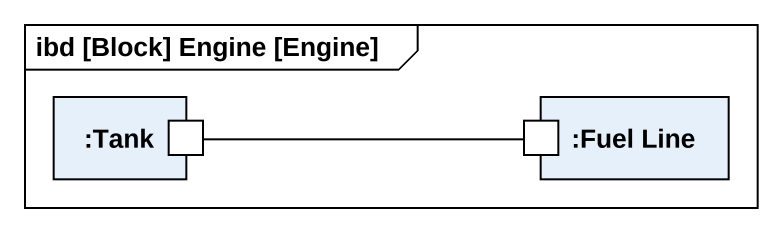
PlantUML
@startuml
mainframe ibd [Block] Engine [Engine]
rectangle ":Tank" as Tank {
  port " " as port1
}
rectangle ":Fuel Line" as Fuel_Line {
  port " " as port2
}
port1 -right- port2
@enduml
